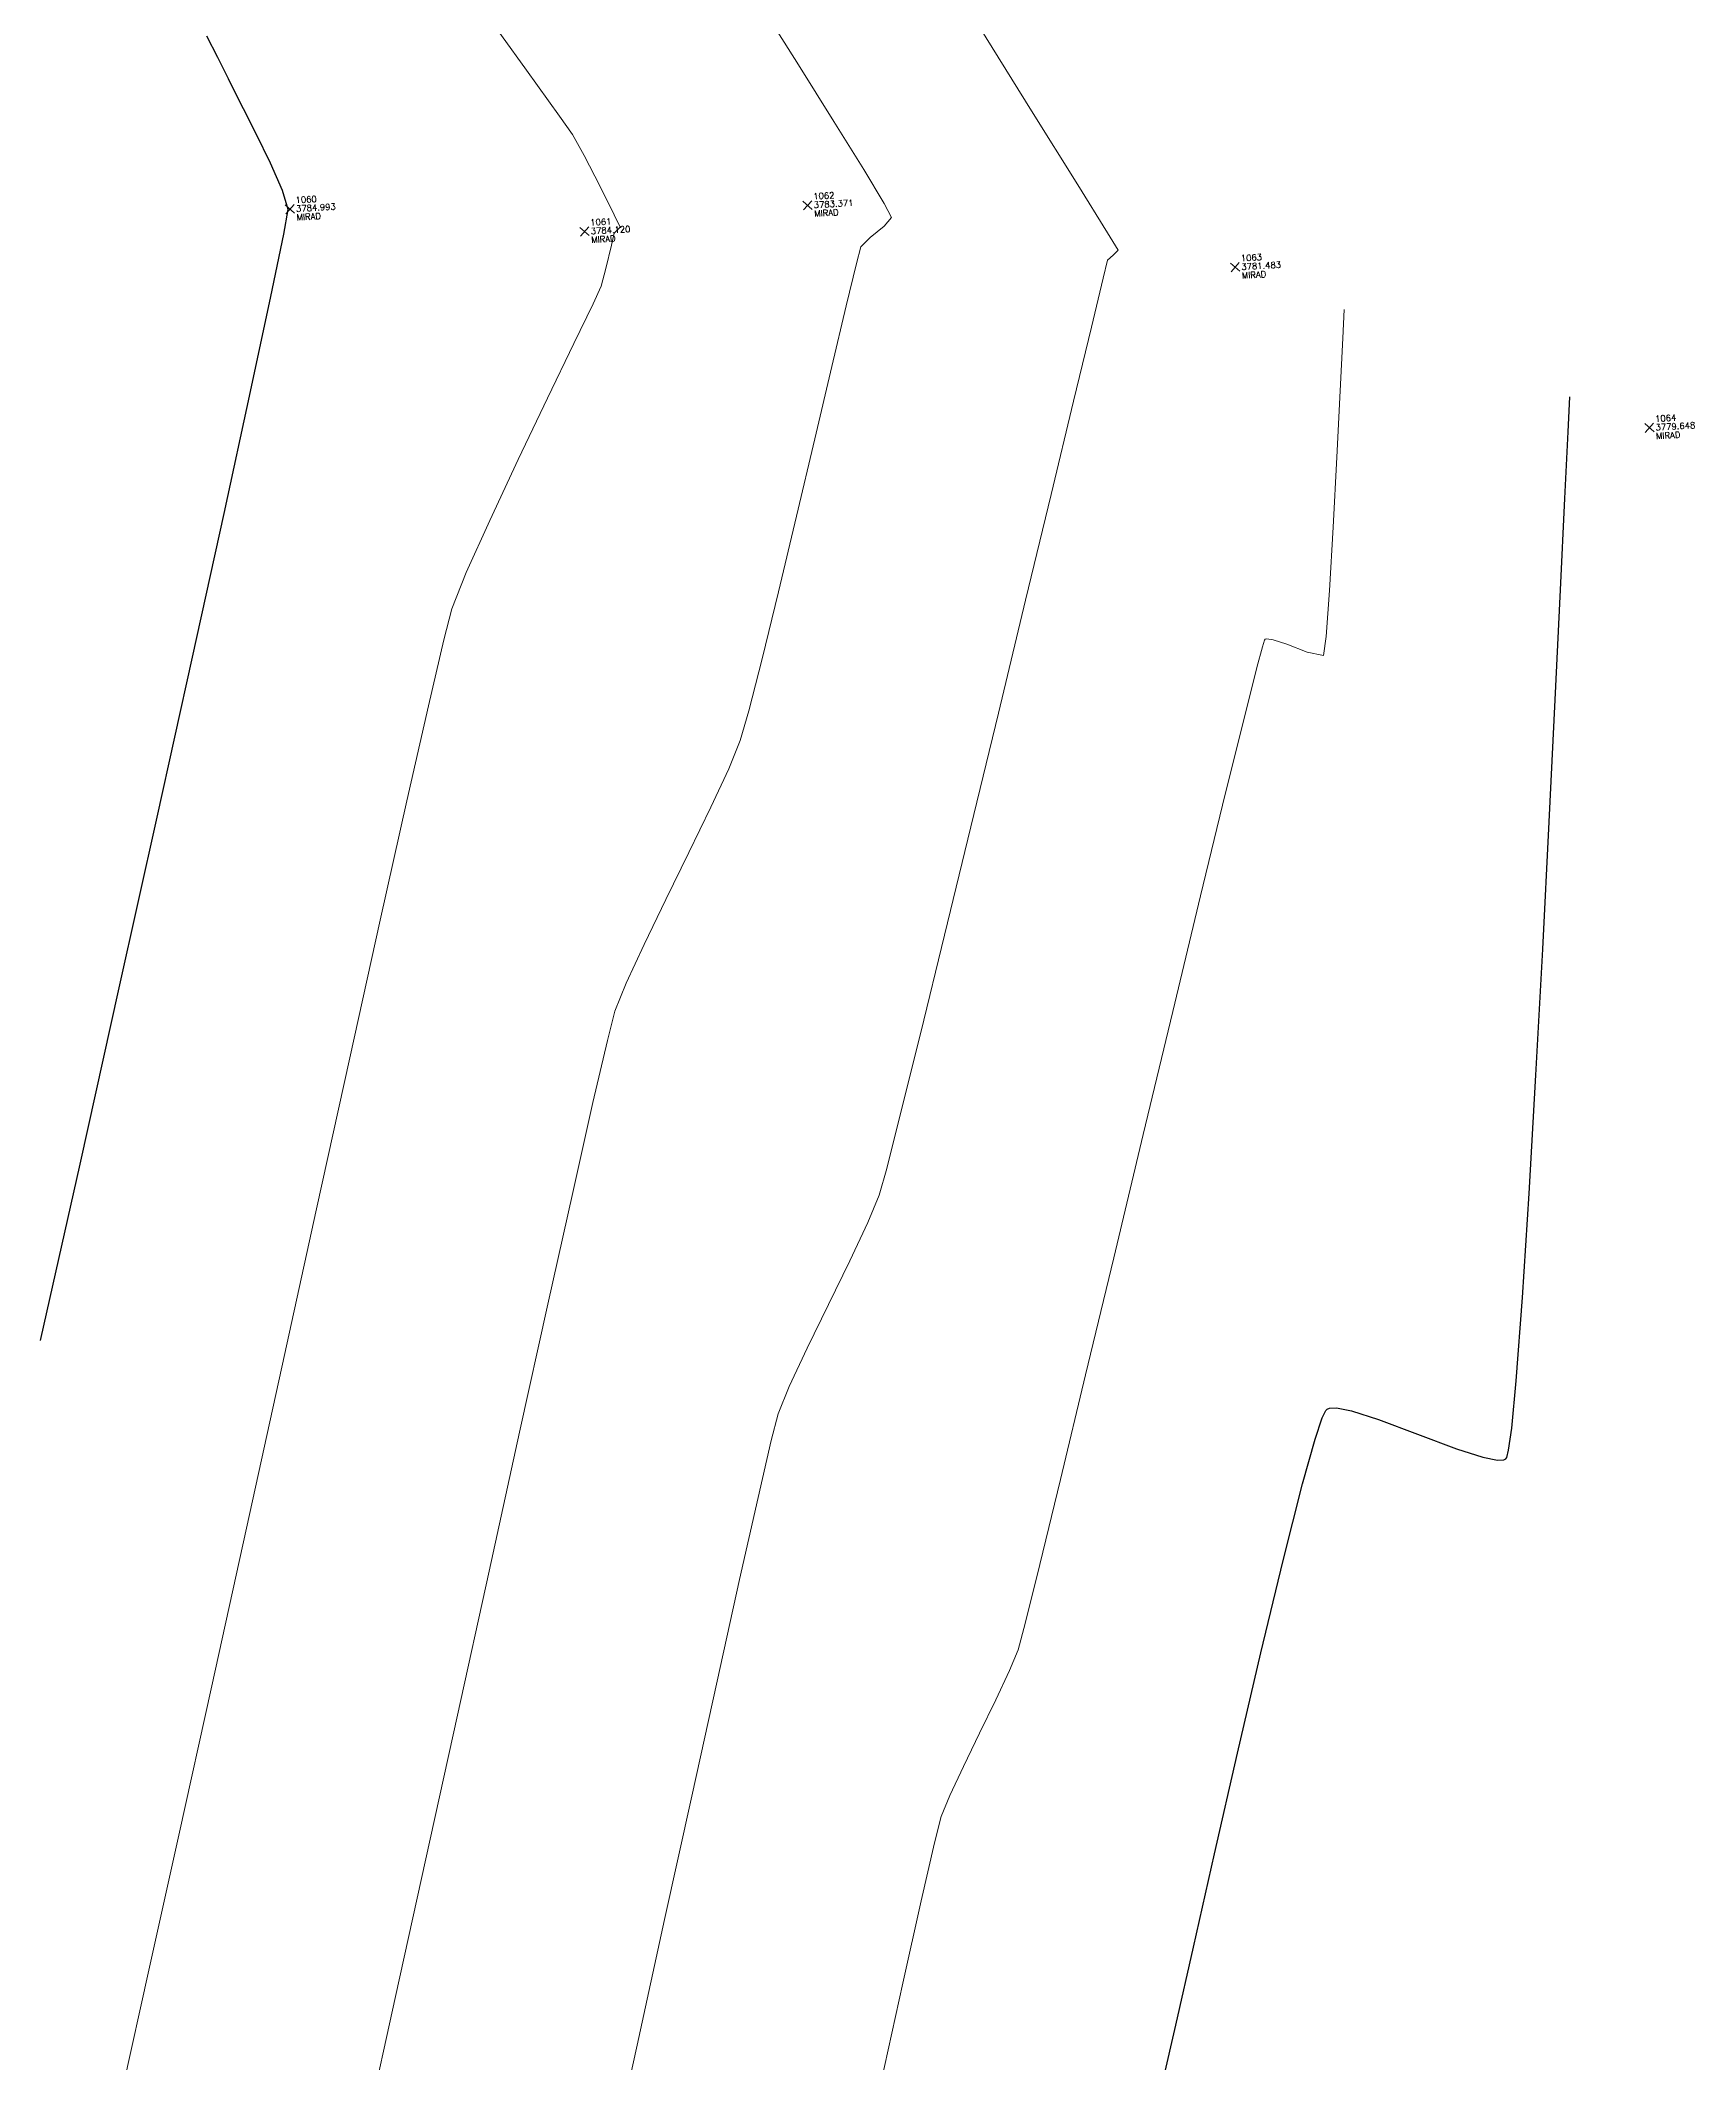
# Model space of a CAD drawing. Header units: millimetres. Extents: x 736950 to 740938, y 8500595 to 8502163.
# Drawn here: x 737321.69 to 737348.46, y 8500729.17 to 8500761.92 of the extents above; entities that cross this region are included whole.
import ezdxf

# ---------------------------------------------------------------- set-up
doc = ezdxf.new("R2010")
doc.units = ezdxf.units.MM
for name, color, linetype, lineweight in [('CONT-MJR', 80, 'Continuous', 30), ('CONT-MNR', 96, 'Continuous', 15), ('MIRADOR', 152, 'Continuous', 15)]:
    doc.layers.add(name, color=color, linetype=linetype, lineweight=lineweight)
doc.styles.add('5mm', font='arial.ttf', dxfattribs={"height": 3})

msp = doc.modelspace()

# ---------------------------------------------------------------- linework, layer by layer
at = {"layer": 'CONT-MJR', "extrusion": (0.8886547240795958, 0.4585769088942635, 0), "elevation": 4553479.952008937}
msp.add_lwpolyline([(7216121.972714542, 3785.000000000013), (7216122.358138267, 3785.000000000013)], dxfattribs=at)
at = {"layer": 'CONT-MJR', "extrusion": (0.8938469617606125, 0.4483721768255945, 0), "elevation": 4470560.321449305}
msp.add_lwpolyline([(7267783.761566399, 3785), (7267784.147229739, 3785)], dxfattribs=at)
at = {"layer": 'CONT-MJR', "extrusion": (0.8976296787019143, 0.4407504508375438, 0), "elevation": 4408558.938919652}
msp.add_lwpolyline([(7305559.151827293, 3785), (7305559.422431439, 3785)], dxfattribs=at)
at = {"layer": 'CONT-MJR', "extrusion": (0.8912779912994854, 0.4534573212830008, 0), "elevation": 4511893.75133421}
msp.add_lwpolyline([(7242195.611779551, 3785.00000000001), (7242195.883531958, 3785.00000000001)], dxfattribs=at)
at = {"layer": 'CONT-MJR'}
for points, elevation in [([(737325.1847331504, 8500760.403577516), (737324.9773207942, 8500760.811858341)], 3785), ([(737325.6285300445, 8500758.78235553), (737325.6980186809, 8500759.18189304)], 3785), ([(737322.9672451842, 8500746.583478194), (737323.5809982497, 8500749.3479399)], 3785), ([(737346.0059100356, 8500747.211965594), (737346.1114682176, 8500749.271085525)], 3780), ([(737322.3306668879, 8500743.729745978), (737322.9672451842, 8500746.583478194)], 3785), ([(737345.7855456617, 8500743.256415999), (737345.896049646, 8500745.171800368)], 3780), ([(737345.5772413614, 8500740.223294431), (737345.678056696, 8500741.571638636)], 3780), ([(737345.5038526964, 8500739.457966112), (737345.5772413614, 8500740.223294431)], 3780), ([(737342.913432126, 8500739.735339267), (737343.3477506936, 8500739.596854)], 3780), ([(737342.3215717535, 8500739.279383855), (737342.4373438617, 8500739.622865906)], 3780), ([(737343.9806462761, 8500739.359875591), (737344.6096035745, 8500739.123492008)], 3780), ([(737344.6096035745, 8500739.123492008), (737345.0351003858, 8500738.986339144)], 3780), ([(737345.0351003858, 8500738.986339144), (737345.2714993296, 8500738.939543866)], 3780), ([(737345.2714993296, 8500738.939543866), (737345.3763432855, 8500738.944247736)], 3780), ([(737345.3763432855, 8500738.944247736), (737345.4102660381, 8500738.959210092)], 3780), ([(737345.4102660381, 8500738.959210092), (737345.424269603, 8500738.981883489)], 3780), ([(737341.4441054298, 8500735.822546106), (737341.8031942619, 8500737.317301037)], 3780), ([(737340.3528863859, 8500731.059636358), (737340.6938853308, 8500732.568211883)], 3780), ([(737340.0680497249, 8500729.797457736), (737340.3528863859, 8500731.059636358)], 3780), ([(737339.8644415096, 8500728.907177895), (737340.0680497249, 8500729.797457736)], 3780)]:
    msp.add_lwpolyline(points, dxfattribs=dict(at, elevation=elevation))
at = {"layer": 'CONT-MJR', "extrusion": (0.8996790097789241, 0.4365520351151904, 0), "elevation": 4374380.246294176}
msp.add_lwpolyline([(7326074.365028416, 3785.000000000007), (7326074.89232157, 3785.000000000007)], dxfattribs=at)
at = {"layer": 'CONT-MJR', "extrusion": (0.9170540364032886, 0.3987629550452697, 0), "elevation": 4065955.397390233}
msp.add_lwpolyline([(7501637.663872424, 3785), (7501638.144267455, 3785)], dxfattribs=at)
at = {"layer": 'CONT-MJR', "extrusion": (0.9582479440521613, 0.2859385908194383, 0), "elevation": 3137235.935589126}
msp.add_lwpolyline([(7935005.137865124, 3785.000000000013), (7935005.457971937, 3785.000000000013)], dxfattribs=at)
at = {"layer": 'CONT-MJR', "extrusion": (0.9793716364415527, -0.2020673099088396, 0), "elevation": -995609.6519307605}
msp.add_lwpolyline([(8474390.413184509, 3785.00000000001), (8474391.44595435, 3785.00000000001)], dxfattribs=at)
at = {"layer": 'CONT-MJR', "extrusion": (0.9778949289065936, -0.2090968866788039, 0), "elevation": -1056455.1952873}
msp.add_lwpolyline([(8467018.794763403, 3785.000000000013), (8467020.365774604, 3785.000000000013)], dxfattribs=at)
at = {"layer": 'CONT-MJR', "extrusion": (0.9771996466600956, -0.2123225154508686, 0), "elevation": -1084388.128227863}
msp.add_lwpolyline([(8463484.686850116, 3785), (8463486.706900684, 3785)], dxfattribs=at)
at = {"layer": 'CONT-MJR', "extrusion": (0.9986771282917211, -0.05141977661368494, 0), "elevation": 299264.0497902556}
msp.add_lwpolyline([(8527424.359607827, 3780.000000000003), (8527424.926859424, 3780.000000000003)], dxfattribs=at)
at = {"layer": 'CONT-MJR', "extrusion": (0.998846309065848, -0.04802135843072797, 0), "elevation": 328277.9169619164}
msp.add_lwpolyline([(8526355.634624386, 3780), (8526356.712545227, 3780)], dxfattribs=at)
at = {"layer": 'CONT-MJR', "extrusion": (0.9988625302391192, -0.04768276087124756, 0), "elevation": 331168.2123138424}
msp.add_lwpolyline([(8526242.380442517, 3780.00000000001), (8526243.863156203, 3780.00000000001)], dxfattribs=at)
at = {"layer": 'CONT-MJR', "extrusion": (0.9767761217586145, -0.2142624744611166, 0), "elevation": -1101191.518404667}
msp.add_lwpolyline([(8461312.405500203, 3785.000000000011), (8461314.785361765, 3785.000000000011)], dxfattribs=at)
at = {"layer": 'CONT-MJR', "extrusion": (0.9988348988672694, -0.04825810610469414, 0), "elevation": 326256.9706917597}
msp.add_lwpolyline([(8526429.940024333, 3780.00000000001), (8526431.721650992, 3780.00000000001)], dxfattribs=at)
at = {"layer": 'CONT-MJR', "extrusion": (0.9764736182745465, -0.215636900399295, 0), "elevation": -1113098.215484583}
msp.add_lwpolyline([(8459751.645425644, 3785.000000000013), (8459754.295862442, 3785.000000000013)], dxfattribs=at)
at = {"layer": 'CONT-MJR', "extrusion": (0.9987778453413361, -0.04942484856140819, 0), "elevation": 316296.7151011358}
msp.add_lwpolyline([(8526803.26065839, 3780), (8526805.235320216, 3780)], dxfattribs=at)
at = {"layer": 'CONT-MJR', "extrusion": (0.9985533004170336, -0.05377086782124277, 0), "elevation": 279186.7330343838}
msp.add_lwpolyline([(8528094.87602044, 3780.00000000001), (8528096.919141455, 3780.00000000001)], dxfattribs=at)
at = {"layer": 'CONT-MJR', "extrusion": (0.9757973289432741, -0.2186768685233346, 0), "elevation": -1139438.858105242}
msp.add_lwpolyline([(8456235.437152192, 3785), (8456238.363879973, 3785)], dxfattribs=at)
at = {"layer": 'CONT-MJR', "extrusion": (0.9979709657808624, -0.06367064832725353, 0), "elevation": 194601.8513159172}
msp.add_lwpolyline([(8530440.553464904, 3780.000000000003), (8530442.241667688, 3780.000000000003)], dxfattribs=at)
at = {"layer": 'CONT-MJR', "extrusion": (0.9032872793982964, -0.4290362349233733, 0), "elevation": -2981093.277645078}
msp.add_lwpolyline([(7994956.589979081, 3780), (7994956.722050422, 3780)], dxfattribs=at)
at = {"layer": 'CONT-MJR', "extrusion": (0.73991271637627, -0.6727028854886008, 0), "elevation": -5172903.065700972}
msp.add_lwpolyline([(6785817.857144519, 3780), (6785817.889216189, 3780)], dxfattribs=at)
at = {"layer": 'CONT-MJR', "extrusion": (0.3476650784189462, -0.9376187888731475, 0), "elevation": -7714105.080322389}
msp.add_lwpolyline([(3646756.553773403, 3780.000000000003), (3646756.594825442, 3780.000000000003)], dxfattribs=at)
at = {"layer": 'CONT-MJR', "extrusion": (0.03065412498363251, -0.9995300518851288, 0), "elevation": -8474142.28272386}
msp.add_lwpolyline([(997578.7810043909, 3780.000000000011), (997578.8940931238, 3780.000000000011)], dxfattribs=at)
at = {"layer": 'CONT-MJR', "extrusion": (-0.1923972907401121, -0.981317116184093, 0), "elevation": -8483784.18140542}
msp.add_lwpolyline([(-911952.323931169, 3780), (-911952.0729181012, 3780)], dxfattribs=at)
at = {"layer": 'CONT-MJR', "extrusion": (-0.3506597041630913, -0.9365029481407163, 0), "elevation": -8219524.294019186}
msp.add_lwpolyline([(-2290342.613239831, 3780.000000000006), (-2290341.937432474, 3780.000000000006)], dxfattribs=at)
at = {"layer": 'CONT-MJR', "extrusion": (0.9904242783155517, -0.1380570495234434, 0), "elevation": -443302.1198117934}
msp.add_lwpolyline([(8521134.12845446, 3780.000000000003), (8521134.487545894, 3780.000000000003)], dxfattribs=at)
at = {"layer": 'CONT-MJR', "extrusion": (0.962628531409018, -0.2708252398084737, 0), "elevation": -1592427.997728114}
msp.add_lwpolyline([(8382744.328460178, 3780.00000000001), (8382745.079464847, 3780.00000000001)], dxfattribs=at)
at = {"layer": 'CONT-MJR', "extrusion": (0.9703307419540982, -0.2417814120622378, 0), "elevation": -1339851.742004319}
msp.add_lwpolyline([(8426804.781306673, 3780.000000000013), (8426804.905418735, 3780.000000000013)], dxfattribs=at)
at = {"layer": 'CONT-MJR', "extrusion": (0.9691779090261184, -0.2463618896172071, 0), "elevation": -1379642.321572428}
msp.add_lwpolyline([(8420379.738290811, 3780), (8420381.016842755, 3780)], dxfattribs=at)
at = {"layer": 'CONT-MJR', "extrusion": (0.9739749869407779, -0.2266555201483334, 0), "elevation": -1208586.576109278}
msp.add_lwpolyline([(8446624.90201128, 3780), (8446626.570291985, 3780)], dxfattribs=at)
at = {"layer": 'CONT-MJR', "extrusion": (0.9749046670695366, -0.2226227529387685, 0), "elevation": -1173619.602642479}
msp.add_lwpolyline([(8451552.669386316, 3780.000000000006), (8451554.34080158, 3780.000000000006)], dxfattribs=at)
at = {"layer": 'CONT-MNR', "extrusion": (0.8110418823358997, 0.5849880897052866, 0), "elevation": 5570849.346792147}
msp.add_lwpolyline([(6463144.545653693, 3784.000000000007), (6463145.928876723, 3784.000000000007)], dxfattribs=at)
at = {"layer": 'CONT-MNR'}
for points, elevation in [([(737333.9608236658, 8500761.5211085), (737333.3567023928, 8500762.475861853)], 3783), ([(737330.4898438108, 8500760.054473404), (737330.3027914446, 8500760.395930702)], 3784), ([(737338.961784999, 8500758.800954308), (737338.4792172153, 8500759.578551412)], 3782), ([(737335.3461629065, 8500758.909977842), (737335.46724409, 8500759.051530747)], 3783), ([(737335.46724409, 8500759.051530747), (737335.3465525776, 8500759.279046534)], 3783), ([(737335.1224702591, 8500758.725807188), (737335.3461629065, 8500758.909977842)], 3783), ([(737330.8435168213, 8500758.227304205), (737330.9317517314, 8500758.605180794)], 3784), ([(737339.052566787, 8500758.441338355), (737339.1330691157, 8500758.521144452)], 3782), ([(737334.5004907271, 8500756.64066397), (737334.7325825186, 8500757.62235905)], 3783), ([(737342.7695490159, 8500757.09975181), (737342.7930171732, 8500757.563034024)], 3781), ([(737342.7285491265, 8500756.246942705), (737342.7695490159, 8500757.09975181)], 3781), ([(737342.5560431735, 8500753.015668178), (737342.6162277947, 8500754.038469475)], 3781), ([(737328.3493170629, 8500752.718738165), (737328.5833567815, 8500753.303407807)], 3784), ([(737333.3707387657, 8500751.906942954), (737333.6359065633, 8500752.992996057)], 3783), ([(737341.3801519107, 8500751.768380405), (737341.4708390107, 8500752.104500102)], 3781), ([(737341.5045000718, 8500752.211796746), (737341.5126950544, 8500752.227823267)], 3781), ([(737341.6422713381, 8500752.217871696), (737341.864009176, 8500752.143470546)], 3781), ([(737341.864009176, 8500752.143470546), (737342.1946993881, 8500752.01859845)], 3781), ([(737342.4554680762, 8500751.965093283), (737342.5006004638, 8500752.269065643)], 3781), ([(737342.1946993881, 8500752.01859845), (737342.4554680762, 8500751.965093283)], 3781), ([(737336.7503026183, 8500749.189514533), (737337.1956100168, 8500751.02903944)], 3782), ([(737332.8306428299, 8500750.130901996), (737333.0173772947, 8500750.584845802)], 3783), ([(737332.5398941517, 8500749.505262107), (737332.8306428299, 8500750.130901996)], 3783), ([(737331.4615822751, 8500747.284490773), (737331.813561931, 8500748.01342401)], 3783), ([(737340.0181047679, 8500746.19982683), (737340.4690172403, 8500748.070258139)], 3781), ([(737335.9389389757, 8500745.863523029), (737336.3236950987, 8500747.434990944)], 3782), ([(737330.9890055882, 8500746.20375836), (737331.1727961797, 8500746.658391397)], 3783), ([(737330.8677022774, 8500745.732574863), (737330.9890055882, 8500746.20375836)], 3783), ([(737330.3063184653, 8500743.2724601), (737330.6338103368, 8500744.725332543)], 3783), ([(737339.0622516625, 8500742.216215452), (737339.5408989344, 8500744.212550731)], 3781), ([(737335.2672941632, 8500743.227996776), (737335.3875869901, 8500743.661971599)], 3782), ([(737325.5966719129, 8500740.441905765), (737326.1605702387, 8500743.008119958)], 3784), ([(737334.7904353389, 8500742.166153453), (737335.082219381, 8500742.785181407)], 3782), ([(737329.4464897302, 8500739.391539615), (737329.9042153632, 8500741.464386223)], 3783), ([(737338.2000404954, 8500738.627509803), (737338.6070148753, 8500740.318606606)], 3781), ([(737333.628694114, 8500739.688778553), (737333.8110714245, 8500740.132225465)], 3782), ([(737328.9521302654, 8500737.144348972), (737329.4464897302, 8500739.391539615)], 3783), ([(737333.305589022, 8500738.3354824), (737333.5191996468, 8500739.259989552)], 3782), ([(737328.4401256692, 8500734.813242987), (737328.9521302654, 8500737.144348972)], 3783), ([(737327.929464641, 8500732.48865036), (737328.4401256692, 8500734.813242987)], 3783), ([(737336.4073780966, 8500733.511763522), (737336.6285223528, 8500733.983832894)], 3781), ([(737335.6484006571, 8500730.472016564), (737335.946113104, 8500731.806106193)], 3781)]:
    msp.add_lwpolyline(points, dxfattribs=dict(at, elevation=elevation))
at = {"layer": 'CONT-MNR', "extrusion": (0.8485834144401594, 0.5290616114755262, 0), "elevation": 5123118.766688512}
msp.add_lwpolyline([(6823507.514461846, 3782), (6823509.326963539, 3782)], dxfattribs=at)
at = {"layer": 'CONT-MNR', "extrusion": (0.8120688687997617, 0.5835616097090995, 0), "elevation": 5559480.408128682}
msp.add_lwpolyline([(6472925.583558856, 3784), (6472926.498447273, 3784)], dxfattribs=at)
at = {"layer": 'CONT-MNR', "extrusion": (0.8472249026522394, 0.5312343779593932, 0), "elevation": 5140584.452028238}
msp.add_lwpolyline([(6810358.625889547, 3783), (6810359.704164555, 3783)], dxfattribs=at)
at = {"layer": 'CONT-MNR', "extrusion": (0.8165557182388379, 0.5772666273148445, 0), "elevation": 5509276.558345644}
msp.add_lwpolyline([(6515708.333566012, 3784), (6515708.696858737, 3784)], dxfattribs=at)
at = {"layer": 'CONT-MNR', "extrusion": (0.850352565758357, 0.526213372984932, 0), "elevation": 5100208.224748677}
msp.add_lwpolyline([(6840647.385959309, 3783.000000000003), (6840648.301577022, 3783.000000000003)], dxfattribs=at)
at = {"layer": 'CONT-MNR', "extrusion": (0.8489591129758816, 0.5284585362118815, 0), "elevation": 5118269.184849645}
msp.add_lwpolyline([(6827144.498008415, 3782.000000000003), (6827145.907986142, 3782.000000000003)], dxfattribs=at)
at = {"layer": 'CONT-MNR', "extrusion": (0.889294071451815, 0.4573358224332032, 0), "elevation": 4543405.724138686}
msp.add_lwpolyline([(7222467.307648418, 3784.000000000013), (7222467.873299818, 3784.000000000013)], dxfattribs=at)
at = {"layer": 'CONT-MNR', "extrusion": (0.8567027146681411, 0.5158104871755107, 0), "elevation": 5016457.978099106}
msp.add_lwpolyline([(6902298.246782547, 3783), (6902298.888688595, 3783)], dxfattribs=at)
at = {"layer": 'CONT-MNR', "extrusion": (0.8938472457145225, 0.4483716107522447, 0), "elevation": 4470560.311457954}
msp.add_lwpolyline([(7267781.825260933, 3784.000000000009), (7267782.336160263, 3784.000000000009)], dxfattribs=at)
at = {"layer": 'CONT-MNR', "extrusion": (0.8996798886779784, 0.4365502238097932, 0), "elevation": 4374370.137232328}
msp.add_lwpolyline([(7326079.767841369, 3784.000000000013), (7326079.992770099, 3784.000000000013)], dxfattribs=at)
at = {"layer": 'CONT-MNR', "extrusion": (0.9739618723208644, -0.226711868381954, 0), "elevation": -1209090.651235509}
msp.add_lwpolyline([(8446576.440402832, 3784.000000000013), (8446576.638616197, 3784.000000000013)], dxfattribs=at)
at = {"layer": 'CONT-MNR', "extrusion": (-0.6806154956588416, 0.7326408035791274, 0), "elevation": 5726163.868805969}
msp.add_lwpolyline([(-6325946.922200906, 3784.000000000013), (-6325946.99161383, 3784.000000000013)], dxfattribs=at)
at = {"layer": 'CONT-MNR', "extrusion": (0.6972233152481018, -0.7168539939725845, 0), "elevation": -5579718.546718286}
msp.add_lwpolyline([(6455485.95634248, 3784.00000000001), (6455486.023661783, 3784.00000000001)], dxfattribs=at)
at = {"layer": 'CONT-MNR', "extrusion": (-0.6935244076558156, 0.720433130821765, 0), "elevation": 5612868.319138698}
msp.add_lwpolyline([(-6426684.099296633, 3783.00000000001), (-6426684.310686536, 3783.00000000001)], dxfattribs=at)
at = {"layer": 'CONT-MNR', "extrusion": (0.8528893639308852, 0.522091690121161, 0), "elevation": 5067044.087820843}
msp.add_lwpolyline([(6865247.893852429, 3782.00000000001), (6865248.221925293, 3782.00000000001)], dxfattribs=at)
at = {"layer": 'CONT-MNR', "extrusion": (0.9721750284434177, -0.2342556596350232, 0), "elevation": -1274532.16960244}
msp.add_lwpolyline([(8436949.117460435, 3783), (8436949.819579652, 3783)], dxfattribs=at)
at = {"layer": 'CONT-MNR', "extrusion": (0.9662492352200406, -0.2576090360152117, 0), "elevation": -1477422.871951106}
msp.add_lwpolyline([(8403795.342991902, 3783), (8403795.626833074, 3783)], dxfattribs=at)
at = {"layer": 'CONT-MNR', "extrusion": (0.9711359854114793, -0.2385265139117142, 0), "elevation": -1311599.85619506}
msp.add_lwpolyline([(8431266.940403884, 3782), (8431267.23942642, 3782)], dxfattribs=at)
at = {"layer": 'CONT-MNR', "extrusion": (-0.6742497441873133, 0.7385034072117356, 0), "elevation": 5780688.405239826}
msp.add_lwpolyline([(-6276161.486682909, 3782.000000000003), (-6276161.607061375, 3782.000000000003)], dxfattribs=at)
at = {"layer": 'CONT-MNR', "extrusion": (0.9663242568251851, -0.2573274774897808, 0), "elevation": -1474977.991987015}
msp.add_lwpolyline([(8404224.06692525, 3784.000000000006), (8404224.362487918, 3784.000000000006)], dxfattribs=at)
at = {"layer": 'CONT-MNR', "extrusion": (0.9720969189057331, -0.2345795819204657, 0), "elevation": -1277339.408581307}
msp.add_lwpolyline([(8436524.560597954, 3782), (8436525.377097106, 3782)], dxfattribs=at)
at = {"layer": 'CONT-MNR', "extrusion": (0.900673823565632, -0.4344958728729938, 0), "elevation": -3029449.716323623}
msp.add_lwpolyline([(7976776.301788292, 3784), (7976777.019350206, 3784)], dxfattribs=at)
at = {"layer": 'CONT-MNR', "extrusion": (0.906224288126632, -0.4227972795671457, 0), "elevation": -2925910.2821517}
msp.add_lwpolyline([(8015334.442240444, 3784.000000000013), (8015334.756872643, 3784.000000000013)], dxfattribs=at)
at = {"layer": 'CONT-MNR', "extrusion": (0.9007477929321237, -0.4343425071621566, 0), "elevation": -3028091.451825227}
msp.add_lwpolyline([(7977291.035962397, 3784), (7977292.016209989, 3784)], dxfattribs=at)
at = {"layer": 'CONT-MNR', "extrusion": (0.9722334551002765, -0.2340130525927533, 0), "elevation": -1272422.806856354}
msp.add_lwpolyline([(8437266.26441946, 3782), (8437267.497648701, 3782)], dxfattribs=at)
at = {"layer": 'CONT-MNR', "extrusion": (0.9733617487627072, -0.2292747392226292, 0), "elevation": -1231315.563162535}
msp.add_lwpolyline([(8443362.321221022, 3783.00000000001), (8443363.524882745, 3783.00000000001)], dxfattribs=at)
at = {"layer": 'CONT-MNR', "extrusion": (0.9024686728044893, -0.4307554928338159, 0), "elevation": -2996330.261615932}
msp.add_lwpolyline([(7989273.900504611, 3784.000000000003), (7989275.003176917, 3784.000000000003)], dxfattribs=at)
at = {"layer": 'CONT-MNR', "extrusion": (0.9722392701132062, -0.2339888921503329, 0), "elevation": -1272213.137196222}
msp.add_lwpolyline([(8437296.332793718, 3782.00000000001), (8437297.882003712, 3782.00000000001)], dxfattribs=at)
at = {"layer": 'CONT-MNR', "extrusion": (0.9987905646202394, -0.04916714376068015, 0), "elevation": 318493.0556982777}
msp.add_lwpolyline([(8526727.090311008, 3781), (8526728.167518398, 3781)], dxfattribs=at)
at = {"layer": 'CONT-MNR', "extrusion": (0.9731652416045149, -0.2301073934771027, 0), "elevation": -1238538.64482319}
msp.add_lwpolyline([(8442304.519576361, 3783), (8442305.806400323, 3783)], dxfattribs=at)
at = {"layer": 'CONT-MNR', "extrusion": (0.9059028247416955, -0.4234856220995196, 0), "elevation": -2931998.769398352}
msp.add_lwpolyline([(8013105.410735467, 3784), (8013106.495623676, 3784)], dxfattribs=at)
at = {"layer": 'CONT-MNR', "extrusion": (0.9986294097165274, -0.05233834205647062, 0), "elevation": 291416.6489990636}
msp.add_lwpolyline([(8527694.277643103, 3781), (8527695.411766166, 3781)], dxfattribs=at)
at = {"layer": 'CONT-MNR', "extrusion": (0.9721856464042946, -0.2342115900750089, 0), "elevation": -1274145.776398284}
msp.add_lwpolyline([(8437002.930017238, 3782.00000000001), (8437004.694458539, 3782.00000000001)], dxfattribs=at)
at = {"layer": 'CONT-MNR', "extrusion": (0.9125551546162326, -0.40895365236582, 0), "elevation": -2803561.11190132}
msp.add_lwpolyline([(8058939.462303238, 3784.000000000013), (8058940.389353065, 3784.000000000013)], dxfattribs=at)
at = {"layer": 'CONT-MNR', "extrusion": (0.9726031849312798, -0.2324715996880713, 0), "elevation": -1259050.604195271}
msp.add_lwpolyline([(8439268.565145103, 3783.000000000013), (8439269.823394412, 3783.000000000013)], dxfattribs=at)
at = {"layer": 'CONT-MNR', "extrusion": (0.9720842435302234, -0.234632102407734, 0), "elevation": -1277795.215966974}
msp.add_lwpolyline([(8436449.109891975, 3782.000000000003), (8436450.988815429, 3782.000000000003)], dxfattribs=at)
at = {"layer": 'CONT-MNR', "extrusion": (0.997254077344771, -0.07405609508493896, 0), "elevation": 105785.2967919661}
msp.add_lwpolyline([(8532014.567158163, 3781), (8532015.315816456, 3781)], dxfattribs=at)
at = {"layer": 'CONT-MNR', "extrusion": (0.9679568032745873, -0.2511167596844977, 0), "elevation": -1420979.485640042}
msp.add_lwpolyline([(8413516.41310054, 3784.000000000006), (8413516.932961583, 3784.000000000006)], dxfattribs=at)
at = {"layer": 'CONT-MNR', "extrusion": (0.9738386097055025, -0.227240758331013, 0), "elevation": -1213678.692377422}
msp.add_lwpolyline([(8445910.647795714, 3784.000000000003), (8445911.742600136, 3784.000000000003)], dxfattribs=at)
at = {"layer": 'CONT-MNR', "extrusion": (0.9541480905056099, -0.2993349651886636, 0), "elevation": -1841039.378826358}
msp.add_lwpolyline([(8331688.471876072, 3781), (8331688.584328891, 3781)], dxfattribs=at)
at = {"layer": 'CONT-MNR', "extrusion": (0.2183580664576245, -0.9758687180214805, 0), "elevation": -8134613.711753109}
msp.add_lwpolyline([(2575756.336640577, 3781.00000000001), (2575756.366443003, 3781.00000000001)], dxfattribs=at)
at = {"layer": 'CONT-MNR', "extrusion": (-0.1616306623693085, -0.9868513206061279, 0), "elevation": -8508155.570384942}
msp.add_lwpolyline([(-646335.7400305937, 3781.000000000003), (-646335.6381986095, 3781.000000000003)], dxfattribs=at)
at = {"layer": 'CONT-MNR', "extrusion": (0.9689603053117456, -0.2472163561137667, 0), "elevation": -1387078.142634017}
msp.add_lwpolyline([(8419171.166285785, 3783.000000000003), (8419172.032285962, 3783.000000000003)], dxfattribs=at)
at = {"layer": 'CONT-MNR', "extrusion": (0.9692523272335181, -0.246068945932658, 0), "elevation": -1377101.178602733}
msp.add_lwpolyline([(8420809.48856587, 3781.000000000013), (8420810.250943668, 3781.000000000013)], dxfattribs=at)
at = {"layer": 'CONT-MNR', "extrusion": (0.9753671442674136, -0.2205877011159746, 0), "elevation": -1155995.677324255}
msp.add_lwpolyline([(8453997.274156582, 3784), (8453998.854559174, 3784)], dxfattribs=at)
at = {"layer": 'CONT-MNR', "extrusion": (0.9608491909572399, -0.2770718900156021, 0), "elevation": -1646853.19788143}
msp.add_lwpolyline([(8372233.574674013, 3783.000000000013), (8372234.077330793, 3783.000000000013)], dxfattribs=at)
at = {"layer": 'CONT-MNR', "extrusion": (0.9709332834284723, -0.2393502854203561, 0), "elevation": -1318748.080090878}
msp.add_lwpolyline([(8430143.580812512, 3781.000000000003), (8430144.933516057, 3781.000000000003)], dxfattribs=at)
at = {"layer": 'CONT-MNR', "extrusion": (0.9760422888134116, -0.2175809055222374, 0), "elevation": -1129937.858137578}
msp.add_lwpolyline([(8457517.538963249, 3784), (8457519.515448175, 3784)], dxfattribs=at)
at = {"layer": 'CONT-MNR', "extrusion": (0.8999836525741295, -0.4359236459511331, 0), "elevation": -3042090.485235456}
msp.add_lwpolyline([(7971955.468747343, 3783.000000000011), (7971956.278432595, 3783.000000000011)], dxfattribs=at)
at = {"layer": 'CONT-MNR', "extrusion": (0.9717438616694435, -0.2360378514301414, 0), "elevation": -1289992.235324679}
msp.add_lwpolyline([(8434590.016951034, 3781.000000000003), (8434591.710608153, 3781.000000000003)], dxfattribs=at)
at = {"layer": 'CONT-MNR', "extrusion": (0.9716890287434632, -0.236263478810385, 0), "elevation": -1291954.545250852}
msp.add_lwpolyline([(8434288.663589306, 3782), (8434290.4692324, 3782)], dxfattribs=at)
at = {"layer": 'CONT-MNR', "extrusion": (0.89825276999844, -0.4394791931253739, 0), "elevation": -3073591.53396173}
msp.add_lwpolyline([(7959862.440606716, 3783), (7959863.290183396, 3783)], dxfattribs=at)
at = {"layer": 'CONT-MNR', "extrusion": (0.9763996445294575, -0.2159716049918352, 0), "elevation": -1115994.11230291}
msp.add_lwpolyline([(8459366.465673542, 3784.000000000013), (8459368.748696852, 3784.000000000013)], dxfattribs=at)
at = {"layer": 'CONT-MNR', "extrusion": (0.9080602606560965, -0.4188395432826063, 0), "elevation": -2890907.71100263}
msp.add_lwpolyline([(8028013.678052313, 3783.000000000003), (8028014.36754331, 3783.000000000003)], dxfattribs=at)
at = {"layer": 'CONT-MNR', "extrusion": (0.9723584733619048, -0.233493039042507, 0), "elevation": -1267906.249973617}
msp.add_lwpolyline([(8437934.315166568, 3781), (8437936.358935561, 3781)], dxfattribs=at)
at = {"layer": 'CONT-MNR', "extrusion": (0.9706424260625198, -0.2405270893838489, 0), "elevation": -1328970.115550176}
msp.add_lwpolyline([(8428532.526216606, 3782.000000000013), (8428533.855602035, 3782.000000000013)], dxfattribs=at)
at = {"layer": 'CONT-MNR', "extrusion": (0.9740827489401714, -0.2261919499388934, 0), "elevation": -1204578.97469596}
msp.add_lwpolyline([(8447207.043901836, 3783.000000000006), (8447208.077943673, 3783.000000000006)], dxfattribs=at)
at = {"layer": 'CONT-MNR', "extrusion": (0.9765978529850078, -0.2150735538021192, 0), "elevation": -1108213.863352304}
msp.add_lwpolyline([(8460386.728172384, 3784.00000000001), (8460389.228181558, 3784.00000000001)], dxfattribs=at)
at = {"layer": 'CONT-MNR', "extrusion": (0.9691839203914817, -0.2463382399356584, 0), "elevation": -1379444.630249356}
msp.add_lwpolyline([(8420417.970173132, 3782.000000000003), (8420418.910338886, 3782.000000000003)], dxfattribs=at)
at = {"layer": 'CONT-MNR', "extrusion": (0.976151730326167, -0.2170893810881369, 0), "elevation": -1125674.841472815}
msp.add_lwpolyline([(8458079.982079899, 3783.00000000001), (8458081.834326657, 3783.00000000001)], dxfattribs=at)
at = {"layer": 'CONT-MNR', "extrusion": (0.922655916750624, -0.3856242462359771, 0), "elevation": -2597785.952743984}
msp.add_lwpolyline([(8127594.912826999, 3782.00000000001), (8127595.392762542, 3782.00000000001)], dxfattribs=at)
at = {"layer": 'CONT-MNR', "extrusion": (0.898821233032687, -0.4383154013374392, 0), "elevation": -3063274.048726655}
msp.add_lwpolyline([(7963831.963259323, 3782.000000000009), (7963832.75006472, 3782.000000000009)], dxfattribs=at)
at = {"layer": 'CONT-MNR', "extrusion": (0.9724093150178754, -0.2332812124164022, 0), "elevation": -1266068.078177974}
msp.add_lwpolyline([(8438206.314566944, 3781.000000000013), (8438208.266017655, 3781.000000000013)], dxfattribs=at)
at = {"layer": 'CONT-MNR', "extrusion": (0.8991220444237585, -0.4376980114545196, 0), "elevation": -3057803.978352325}
msp.add_lwpolyline([(7965933.073613062, 3782.000000000003), (7965933.86029571, 3782.000000000003)], dxfattribs=at)
at = {"layer": 'CONT-MNR', "extrusion": (0.9055608381386226, -0.4242164169733124, 0), "elevation": -2938452.896572144}
msp.add_lwpolyline([(8010726.466382715, 3782), (8010727.150386321, 3782)], dxfattribs=at)
at = {"layer": 'CONT-MNR', "extrusion": (0.97672430192814, -0.2144985734754141, 0), "elevation": -1103232.869570423}
msp.add_lwpolyline([(8461032.397353781, 3784), (8461035.062665747, 3784)], dxfattribs=at)
at = {"layer": 'CONT-MNR', "extrusion": (0.9689088141684822, -0.2474180871048551, 0), "elevation": -1388827.700949354}
msp.add_lwpolyline([(8418870.844830604, 3782), (8418871.287378961, 3782)], dxfattribs=at)
at = {"layer": 'CONT-MNR', "extrusion": (0.9756810802968602, -0.2191949578588701, 0), "elevation": -1143916.825079394}
msp.add_lwpolyline([(8455627.943220671, 3782), (8455629.305330927, 3782)], dxfattribs=at)
at = {"layer": 'CONT-MNR', "extrusion": (0.9718354678840633, -0.2356603983756373, 0), "elevation": -1286716.036820982}
msp.add_lwpolyline([(8435079.298685404, 3781.00000000001), (8435080.715385247, 3781.00000000001)], dxfattribs=at)
at = {"layer": 'CONT-MNR', "extrusion": (0.9766832439478671, -0.2146854466224278, 0), "elevation": -1104851.702278598}
msp.add_lwpolyline([(8460818.546847878, 3784), (8460821.160475094, 3784)], dxfattribs=at)
at = {"layer": 'CONT-MNR', "extrusion": (0.9708052178231212, -0.2398691915344739, 0), "elevation": -1323253.523988405}
msp.add_lwpolyline([(8429423.732754914, 3781), (8429424.71618173, 3781)], dxfattribs=at)
at = {"layer": 'CONT-MNR', "extrusion": (0.9762591135392621, -0.2166059630562704, 0), "elevation": -1121482.258162529}
msp.add_lwpolyline([(8458631.018313276, 3782.000000000013), (8458632.700472387, 3782.000000000013)], dxfattribs=at)
at = {"layer": 'CONT-MNR', "extrusion": (0.9663576688119198, -0.2572019749698515, 0), "elevation": -1473874.290496641}
msp.add_lwpolyline([(8404395.965274252, 3781.000000000003), (8404396.404911691, 3781.000000000003)], dxfattribs=at)
at = {"layer": 'CONT-MNR', "extrusion": (0.9226559160761322, -0.3856242478497862, 0), "elevation": -2597781.054081402}
msp.add_lwpolyline([(8127589.102227096, 3781), (8127589.468000996, 3781)], dxfattribs=at)
at = {"layer": 'CONT-MNR', "extrusion": (0.9045501147965608, -0.4263673179566286, 0), "elevation": -2957477.201897964}
msp.add_lwpolyline([(8003717.340769869, 3781), (8003717.862333655, 3781)], dxfattribs=at)
at = {"layer": 'CONT-MNR', "extrusion": (0.9765657805548278, -0.2152191354163006, 0), "elevation": -1109475.058073681}
msp.add_lwpolyline([(8460211.05105624, 3784), (8460213.523441672, 3784)], dxfattribs=at)
at = {"layer": 'CONT-MNR', "extrusion": (0.9765480774253814, -0.2152994483894267, 0), "elevation": -1110162.860224363}
msp.add_lwpolyline([(8460122.178936517, 3782.00000000001), (8460124.087927032, 3782.00000000001)], dxfattribs=at)
at = {"layer": 'CONT-MNR', "extrusion": (0.8988212328785333, -0.4383154016535505, 0), "elevation": -3063268.813390497}
msp.add_lwpolyline([(7963826.799761107, 3781), (7963827.39941013, 3781)], dxfattribs=at)
at = {"layer": 'CONT-MNR', "extrusion": (0.8991220442624653, -0.4376980117858494, 0), "elevation": -3057798.746697452}
msp.add_lwpolyline([(7965928.093596364, 3781.000000000013), (7965928.693151837, 3781.000000000013)], dxfattribs=at)
at = {"layer": 'CONT-MNR', "extrusion": (0.9766866607279912, -0.2146699018400254, 0), "elevation": -1104709.070846242}
msp.add_lwpolyline([(8460834.011098787, 3782.00000000001), (8460836.05369736, 3782.00000000001)], dxfattribs=at)
at = {"layer": 'CONT-MNR', "extrusion": (0.9248384373104982, -0.3803601778223843, 0), "elevation": -2551423.45938338}
msp.add_lwpolyline([(8142258.138606461, 3781.00000000001), (8142258.504037616, 3781.00000000001)], dxfattribs=at)
at = {"layer": 'CONT-MNR', "extrusion": (0.969947824169459, -0.2433130049728795, 0), "elevation": -1353161.223790649}
msp.add_lwpolyline([(8424670.706781711, 3781.000000000013), (8424671.148906909, 3781.000000000013)], dxfattribs=at)
at = {"layer": 'CONT-MNR', "extrusion": (0.9763426733877137, -0.2162290085121147, 0), "elevation": -1118224.221748968}
msp.add_lwpolyline([(8459056.838640206, 3784.000000000003), (8459059.080228465, 3784.000000000003)], dxfattribs=at)
at = {"layer": 'CONT-MNR', "extrusion": (0.9766218636384494, -0.2149644981464661, 0), "elevation": -1107265.116713648}
msp.add_lwpolyline([(8460498.252708841, 3783), (8460500.53368437, 3783)], dxfattribs=at)
at = {"layer": 'CONT-MNR', "extrusion": (0.974836063456593, -0.2229229673776423, 0), "elevation": -1176226.687944757}
msp.add_lwpolyline([(8451189.047426548, 3781), (8451190.010515848, 3781)], dxfattribs=at)
at = {"layer": 'CONT-MNR', "extrusion": (0.9767233859022746, -0.2145027445782378, 0), "elevation": -1103261.033206052}
msp.add_lwpolyline([(8461020.868600072, 3782.000000000011), (8461022.951581266, 3782.000000000011)], dxfattribs=at)
at = {"layer": 'CONT-MNR', "extrusion": (0.9759426379756542, -0.2180274463940757, 0), "elevation": -1133807.21332248}
msp.add_lwpolyline([(8456980.354517436, 3784.000000000011), (8456982.275757099, 3784.000000000011)], dxfattribs=at)
at = {"layer": 'CONT-MNR', "extrusion": (0.9764628717626477, -0.2156855583228585, 0), "elevation": -1113503.91331875}
msp.add_lwpolyline([(8459678.6863197, 3781.00000000001), (8459680.339782188, 3781.00000000001)], dxfattribs=at)
at = {"layer": 'CONT-MNR', "extrusion": (0.9764284376948598, -0.2158413909813762, 0), "elevation": -1114861.964426672}
msp.add_lwpolyline([(8459498.458551873, 3783), (8459500.548085261, 3783)], dxfattribs=at)
at = {"layer": 'CONT-MNR', "extrusion": (0.9766696222234444, -0.2147474074952113, 0), "elevation": -1105380.488120425}
msp.add_lwpolyline([(8460742.205611082, 3782), (8460744.235748973, 3782)], dxfattribs=at)
at = {"layer": 'MIRADOR', "linetype": 'Continuous', "extrusion": (0.665787337252013, 0.7461415559763941, 0)}
for points, elevation in [([(5109542.146525737, 0), (5109542.346495536, 0)], 6833677.444423142), ([(5109548.358458823, 0), (5109548.558428619, 0)], 6833671.820802919), ([(5109544.557759866, 0), (5109544.757729664, 0)], 6833674.72489046), ([(5109536.315723214, 0), (5109536.515693013, 0)], 6833681.305226157), ([(5109529.583359545, 0), (5109529.783329344, 0)], 6833683.830304458)]:
    msp.add_lwpolyline(points, dxfattribs=dict(at, elevation=elevation))
at = {"layer": 'MIRADOR', "linetype": 'Continuous', "extrusion": (0.7461415586651008, -0.6657873342388049, 0)}
for points, elevation in [([(6833677.565042342, 0), (6833677.365072545, 0)], -5109542.218913604), ([(6833671.94142215, 0), (6833671.741452351, 0)], -5109548.43084671), ([(6833674.845509677, 0), (6833674.645539878, 0)], -5109544.630147748), ([(6833681.425845338, 0), (6833681.225875541, 0)], -5109536.38811107), ([(6833683.950923614, 0), (6833683.750953815, 0)], -5109529.655747387)]:
    msp.add_lwpolyline(points, dxfattribs=dict(at, elevation=elevation))

# ---------------------------------------------------------------- texts
at = {"layer": 'MIRADOR', "color": 2, "char_height": 0.1, "attachment_point": 1, "rotation": 3.2572437629721005, "style": '5mm'}
for s, insert, width in [('\\Ftxt.shx;\\W1.0000000000;\\T1.0000000000;\\o\\l1060', (737325.8171493431, 8500759.383488249), 0.4333333333333333), ('\\Ftxt.shx;\\W1.0000000000;\\T1.0000000000;\\o\\l1062', (737334.196265891, 8500759.443678604), 0.45), ('\\Ftxt.shx;\\W1.0000000000;\\T1.0000000000;\\o\\l1061', (737330.5865134876, 8500759.019891411), 0.4166666666666667), ('\\Ftxt.shx;\\W1.0000000000;\\T1.0000000000;\\o\\l1063', (737341.1173437182, 8500758.442309689), 0.45), ('\\Ftxt.shx;\\W1.0000000000;\\T1.0000000000;\\o\\l1064', (737347.8218051814, 8500755.844053062), 0.45)]:
    msp.add_mtext(s, dxfattribs=dict(at, insert=insert, width=width))
at = {"layer": 'MIRADOR', "color": 1, "char_height": 0.1, "attachment_point": 1, "rotation": 3.2572437629721005, "style": '5mm'}
for s, insert, width in [('\\Ftxt.shx;\\W1.0000000000;\\T1.0000000000;\\o\\l3783.371', (737334.2042205525, 8500759.303904776), 0.7999999999999999), ('\\Ftxt.shx;\\W1.0000000000;\\T1.0000000000;\\o\\l3784.993', (737325.8251040046, 8500759.24371442), 0.8333333333333334), ('\\Ftxt.shx;\\W1.0000000000;\\T1.0000000000;\\o\\l3784.120', (737330.5944681491, 8500758.880117582), 0.7833333333333333), ('\\Ftxt.shx;\\W1.0000000000;\\T1.0000000000;\\o\\l3781.483', (737341.1252983797, 8500758.30253586), 0.8), ('\\Ftxt.shx;\\W1.0000000000;\\T1.0000000000;\\o\\l3779.648', (737347.829759843, 8500755.704279233), 0.8333333333333334)]:
    msp.add_mtext(s, dxfattribs=dict(at, insert=insert, width=width))
at = {"layer": 'MIRADOR', "color": 3, "char_height": 0.1, "width": 0.5666666666666668, "attachment_point": 1, "rotation": 3.2572437629721005, "style": '5mm'}
for insert in [(737325.8330586661, 8500759.103940591), (737334.212175214, 8500759.164130948), (737330.6024228105, 8500758.740343753), (737341.1332530412, 8500758.162762031), (737347.8377145045, 8500755.564505404)]:
    msp.add_mtext('\\Ftxt.shx;\\W1.0000000000;\\T1.0000000000;\\o\\lMIRAD', dxfattribs=dict(at, insert=insert))

doc.saveas('drawing.dxf')
